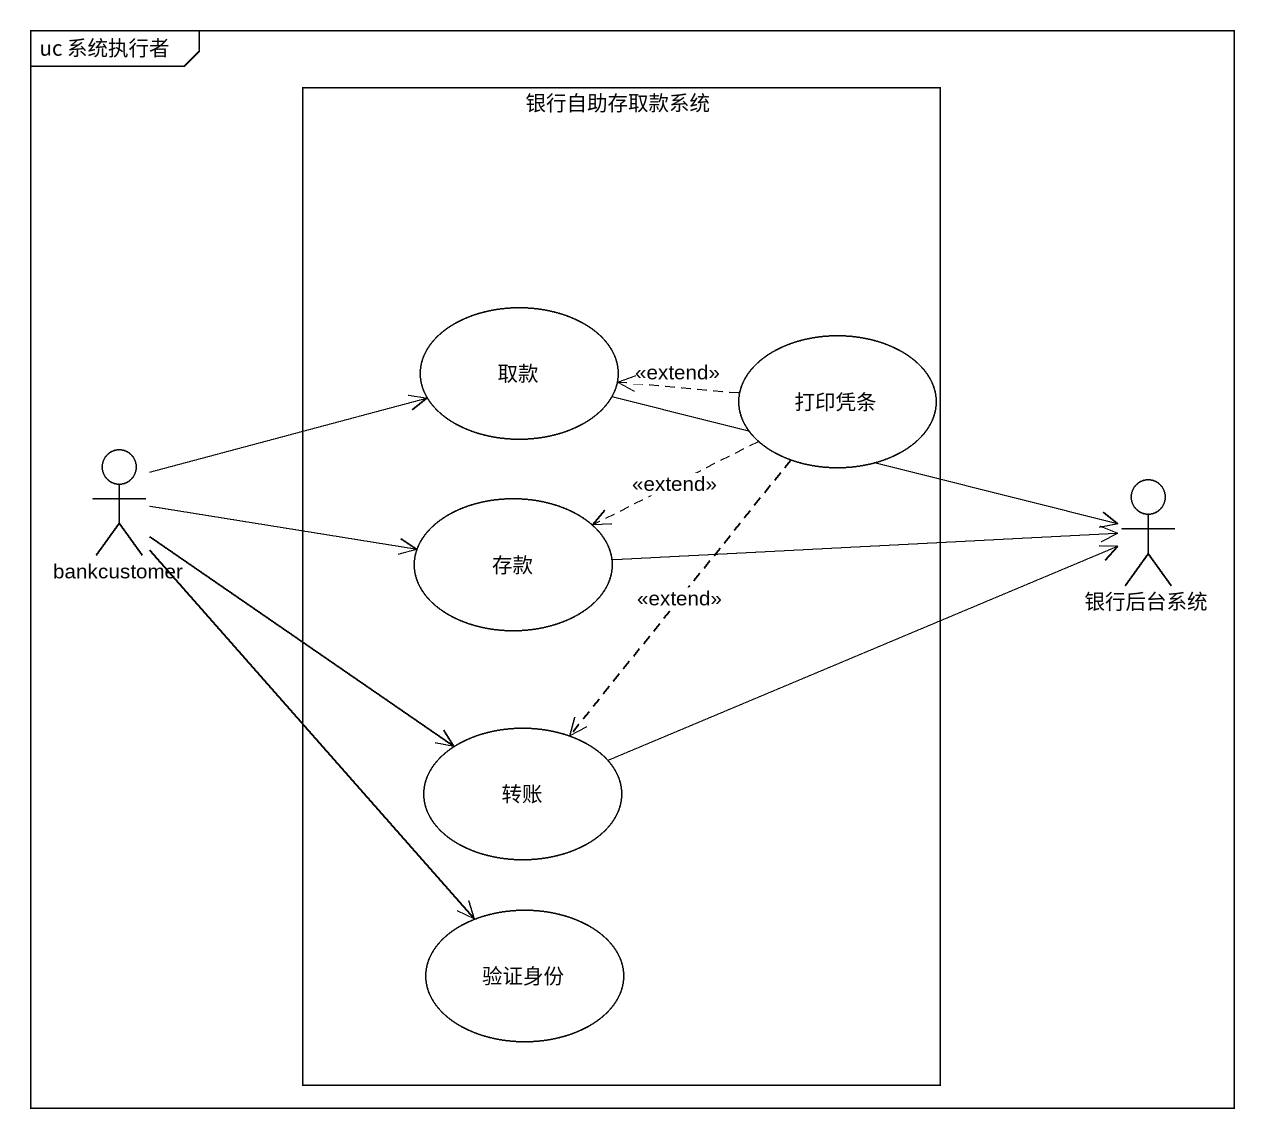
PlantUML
@startuml
mainframe uc 系统执行者
rectangle 银行自助存取款系统 {
  usecase 取款
  usecase 打印凭条
  usecase 存款
  usecase 转账
  usecase 验证身份
}
actor bankcustomer
actor 银行后台系统
打印凭条 .left.> 取款 : <<extend>>
打印凭条 .left.> 存款 : <<extend>>
打印凭条 ..> 转账 : <<extend>>
bankcustomer -right-> 取款
bankcustomer -right-> 存款
bankcustomer --> 转账
bankcustomer --> 验证身份
银行后台系统 <-left- 取款
银行后台系统 <-left- 存款
银行后台系统 <-left- 转账
@enduml
